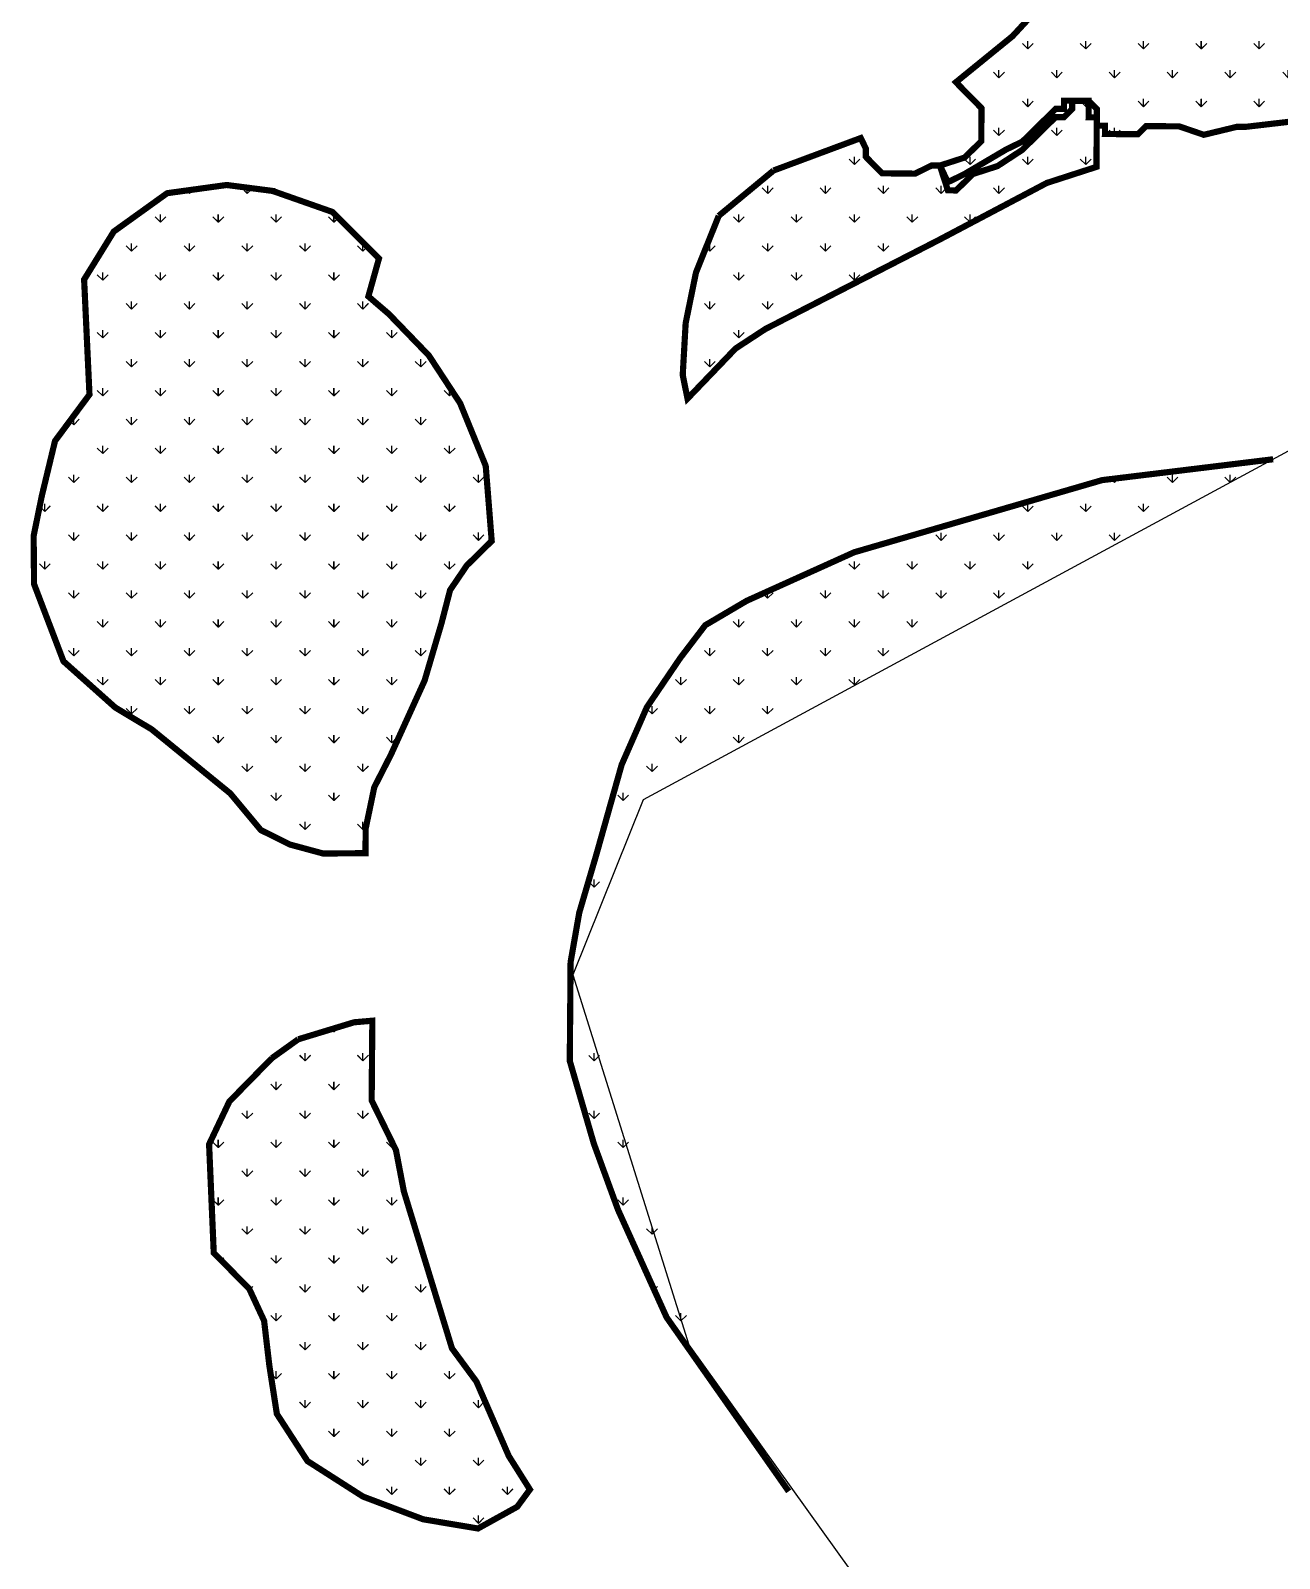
# Model space of a CAD drawing. Header units: metres. Extents: x 321121 to 325188, y 1822391 to 1826704.
# Drawn here: x 323607 to 324218, y 1825195 to 1825943 of the extents above; entities that cross this region are included whole.
import ezdxf

# ---------------------------------------------------------------- set-up
doc = ezdxf.new("R2010")
doc.units = ezdxf.units.M
doc.layers.add('MANGROOVES', color=112, linetype='Continuous')
pattern_1 = [(90, (0, 0), (-14.14213562, 14.14213562), [3.75, -24.53427126]), (45, (0, 0), (-14.14213562, 14.14213562), [3.75, -16.25]), (135, (0, 0), (-14.14213562, -14.14213562), [3.75, -16.25])]

msp = doc.modelspace()

# ---------------------------------------------------------------- hatches: boundary and pattern name
at = {"layer": 'MANGROOVES'}
h = msp.add_hatch(dxfattribs=at)
h.set_pattern_fill('GRASS', color=256, scale=20)
h.set_pattern_definition(pattern_1)
h.paths.add_polyline_path([(324164.68, 1826337.63), (324163.14, 1826345.74), (323990.69, 1826660.75), (323982.17, 1826655.18), (323962.01, 1826655.34), (323953.92, 1826651.38), (323941.76, 1826643.42), (323929.6, 1826635.45), (323913.41, 1826627.53), (323881.08, 1826613.48), (323852.04, 1826595.6), (323817.43, 1826565.18), (323810.62, 1826542.95), (323810.94, 1826509.82), (323819.86, 1826494.69), (323911.09, 1826438.84), (323997.89, 1826367.66), (324087.19, 1826309.09), (324236.31, 1826171.45), (324357.92, 1826083.71), (324431.06, 1826027.9), (324434.06, 1826018.89), (324416.03, 1826011.95), (324389.9, 1825999.41), (324358.82, 1825982.27), (324255.19, 1825971.03), (324209.12, 1825964.15), (324132.2, 1825961.77), (324100.04, 1825952.96), (324087.82, 1825939.75), (324060.14, 1825917.24), (324072.66, 1825904.51), (324072.63, 1825900.48), (324072.59, 1825896.45), (324072.56, 1825892.41), (324072.53, 1825888.38), (324064.4, 1825880.39), (324052.27, 1825876.46), (324056.23, 1825868.36), (324064.33, 1825872.32), (324084.58, 1825884.25), (324092.68, 1825888.22), (324100.81, 1825896.21), (324104.87, 1825900.21), (324108.94, 1825904.21), (324112.97, 1825904.17), (324113, 1825908.21), (324117.03, 1825908.17), (324121.06, 1825908.14), (324125.09, 1825908.1), (324129.09, 1825904.04), (324129.06, 1825900.01), (324129.02, 1825895.98), (324133.06, 1825895.94), (324133.02, 1825891.91), (324137.05, 1825891.88), (324141.08, 1825891.84), (324145.11, 1825891.81), (324149.15, 1825891.78), (324153.21, 1825895.77), (324157.24, 1825895.74), (324161.27, 1825895.71), (324165.3, 1825895.67), (324169.33, 1825895.64), (324181.39, 1825891.51), (324197.55, 1825895.41), (324201.58, 1825895.37), (324298.42, 1825906.66), (324326.67, 1825910.46), (324383.2, 1825922.08), (324427.68, 1825937.84), (324484.31, 1825961.56), (324528.74, 1825979.83), (324529.27, 1826027.9), (324454.54, 1826111.39), (324261.55, 1826224.45)])
h = msp.add_hatch(dxfattribs=at)
h.set_pattern_fill('GRASS', color=256, scale=20)
h.set_pattern_definition(pattern_1)
h.paths.add_polyline_path([(324051.97, 1825840.17), (324104.6, 1825867.96), (324128.86, 1825875.82), (324128.92, 1825883.88), (324128.99, 1825891.94), (324129.02, 1825895.98), (324129.06, 1825900.01), (324125.03, 1825900.04), (324125.06, 1825904.07), (324125.09, 1825908.1), (324121.06, 1825908.14), (324117.03, 1825908.17), (324117, 1825904.14), (324112.93, 1825900.14), (324108.9, 1825900.18), (324104.84, 1825896.18), (324100.77, 1825892.18), (324092.65, 1825884.18), (324080.49, 1825876.22), (324068.36, 1825872.29), (324060.23, 1825864.3), (324056.2, 1825864.33), (324052.27, 1825876.46), (324048.24, 1825876.49), (324040.14, 1825872.53), (324032.08, 1825872.59), (324028.05, 1825872.63), (324024.02, 1825872.66), (324020.02, 1825876.73), (324016.03, 1825880.79), (324016.06, 1825884.82), (324013.57, 1825889.92), (323970.93, 1825874.05), (323944.11, 1825851.88), (323932.98, 1825824.14), (323927.93, 1825799.38), (323926.5, 1825773.98), (323928.83, 1825762.46), (323952.36, 1825786.98), (323966.95, 1825796.53)])
h = msp.add_hatch(dxfattribs=at)
h.set_pattern_fill('GRASS', color=256, scale=20)
h.set_pattern_definition(pattern_1)
h.paths.add_polyline_path([(324051.97, 1825840.17), (324104.6, 1825867.96), (324128.86, 1825875.82), (324128.92, 1825883.88), (324128.99, 1825891.94), (324129.02, 1825895.98), (324129.06, 1825900.01), (324125.03, 1825900.04), (324125.06, 1825904.07), (324125.09, 1825908.1), (324121.06, 1825908.14), (324117.03, 1825908.17), (324117, 1825904.14), (324112.93, 1825900.14), (324108.9, 1825900.18), (324104.84, 1825896.18), (324100.77, 1825892.18), (324092.65, 1825884.18), (324080.49, 1825876.22), (324068.36, 1825872.29), (324060.23, 1825864.3), (324056.2, 1825864.33), (324052.27, 1825876.46), (324048.24, 1825876.49), (324040.14, 1825872.53), (324032.08, 1825872.59), (324028.05, 1825872.63), (324024.02, 1825872.66), (324020.02, 1825876.73), (324016.03, 1825880.79), (324016.06, 1825884.82), (324013.57, 1825889.92), (323970.93, 1825874.05), (323944.11, 1825851.88), (323932.98, 1825824.14), (323927.93, 1825799.38), (323926.5, 1825773.98), (323928.83, 1825762.46), (323952.36, 1825786.98), (323966.95, 1825796.53)])
h = msp.add_hatch(dxfattribs=at)
h.set_pattern_fill('GRASS', color=256, scale=20)
h.set_pattern_definition(pattern_1)
h.paths.add_polyline_path([(323812.7, 1825668.8), (323820.86, 1825680.83), (323833.06, 1825692.82), (323830.14, 1825729.54), (323817.61, 1825760.23), (323802.31, 1825783.58), (323782.73, 1825803.87), (323772.73, 1825812.47), (323777.92, 1825831.01), (323755.2, 1825853.76), (323725.85, 1825864.07), (323703.41, 1825866.96), (323674.32, 1825862.95), (323648.21, 1825844.2), (323633.69, 1825820.71), (323636.31, 1825764.45), (323619.46, 1825741.75), (323613.04, 1825715.09), (323609.01, 1825695.38), (323609.2, 1825671.77), (323623.6, 1825633.98), (323648.98, 1825611.32), (323666.71, 1825600.72), (323705.18, 1825569.36), (323720.14, 1825551.42), (323734.41, 1825544.34), (323750.65, 1825539.94), (323771.32, 1825540.13), (323771.42, 1825552.22), (323775.62, 1825572.35), (323783.81, 1825588.4), (323800.24, 1825624.55), (323808.54, 1825652.71)])
h = msp.add_hatch(dxfattribs=at)
h.set_pattern_fill('GRASS', color=256, scale=20)
h.set_pattern_definition(pattern_1)
h.paths.add_polyline_path([(323786.23, 1825394.86), (323774.34, 1825419.15), (323774.61, 1825451.4), (323774.67, 1825458.17), (323765.75, 1825457.4), (323738.44, 1825449.08), (323725.53, 1825439.85), (323704.72, 1825418.63), (323694.82, 1825397.71), (323697.1, 1825344.65), (323714.47, 1825327.01), (323721.73, 1825311.39), (323724.28, 1825289.59), (323727.97, 1825265.84), (323742.95, 1825242.77), (323770.05, 1825225.43), (323799.53, 1825214.29), (323826.35, 1825209.79), (323845.53, 1825220.4), (323851.75, 1825228.85), (323841.42, 1825245.22), (323825.6, 1825281.64), (323813.64, 1825297.87), (323790.1, 1825374.67)])

# ---------------------------------------------------------------- linework, layer by layer
at = {"color": 3}
for p, q in [((324446.58, 1825857.81), (323907.19, 1825566.26)), ((323907.19, 1825566.26), (323872.7, 1825480.57)), ((323872.7, 1825480.57), (323929.5, 1825299.7)), ((323929.5, 1825299.7), (324035.18, 1825152.18))]:
    msp.add_line(p, q, dxfattribs=at)
at = {"layer": 'MANGROOVES', "linetype": 'Continuous'}
for p, q in [((324095.32, 1825933.56), (324092.67, 1825936.21)), ((324095.32, 1825933.56), (324095.32, 1825937.31)), ((324095.32, 1825933.56), (324097.97, 1825936.21)), ((324123.61, 1825933.56), (324120.95, 1825936.21)), ((324123.61, 1825933.56), (324123.61, 1825937.31)), ((324123.61, 1825933.56), (324126.26, 1825936.21)), ((324151.89, 1825933.56), (324149.24, 1825936.21)), ((324151.89, 1825933.56), (324151.89, 1825937.31)), ((324151.89, 1825933.56), (324154.54, 1825936.21)), ((324180.17, 1825933.56), (324177.52, 1825936.21)), ((324180.17, 1825933.56), (324180.17, 1825937.31)), ((324180.17, 1825933.56), (324182.83, 1825936.21)), ((324208.46, 1825933.56), (324205.81, 1825936.21)), ((324208.46, 1825933.56), (324208.46, 1825937.31)), ((324208.46, 1825933.56), (324211.11, 1825936.21)), ((324081.18, 1825919.41), (324078.53, 1825922.07)), ((324081.18, 1825919.42), (324081.18, 1825923.17)), ((324081.18, 1825919.41), (324083.83, 1825922.07)), ((324109.46, 1825919.41), (324106.81, 1825922.07)), ((324109.46, 1825919.42), (324109.46, 1825923.17)), ((324109.46, 1825919.41), (324112.12, 1825922.07)), ((324137.75, 1825919.41), (324135.1, 1825922.07)), ((324137.75, 1825919.42), (324137.75, 1825923.17)), ((324137.75, 1825919.41), (324140.4, 1825922.07)), ((324166.03, 1825919.41), (324163.38, 1825922.07)), ((324166.03, 1825919.42), (324166.03, 1825923.17)), ((324166.03, 1825919.41), (324168.68, 1825922.07)), ((324194.32, 1825919.41), (324191.67, 1825922.07)), ((324194.32, 1825919.42), (324194.32, 1825923.17)), ((324194.32, 1825919.41), (324196.97, 1825922.07)), ((324069.49, 1825907.73), (324069.69, 1825907.92)), ((324095.32, 1825905.27), (324092.67, 1825907.92)), ((324095.32, 1825905.27), (324095.32, 1825909.02)), ((324095.32, 1825905.27), (324097.97, 1825907.92)), ((324123.61, 1825908.12), (324123.61, 1825909.02)), ((324125.76, 1825907.43), (324126.26, 1825907.92)), ((324151.89, 1825905.27), (324149.24, 1825907.92)), ((324151.89, 1825905.27), (324151.89, 1825909.02)), ((324151.89, 1825905.27), (324154.54, 1825907.92)), ((324180.17, 1825905.27), (324177.52, 1825907.92)), ((324180.17, 1825905.27), (324180.17, 1825909.02)), ((324180.17, 1825905.27), (324182.83, 1825907.92)), ((324208.46, 1825905.27), (324205.81, 1825907.92)), ((324208.46, 1825905.27), (324208.46, 1825909.02)), ((324208.46, 1825905.27), (324211.11, 1825907.92)), ((324081.18, 1825891.13), (324081.18, 1825894.88)), ((324137.75, 1825891.87), (324137.75, 1825894.88)), ((324194.32, 1825894.63), (324194.32, 1825894.88)), ((324081.18, 1825891.13), (324078.53, 1825893.78)), ((324081.18, 1825891.13), (324083.83, 1825893.78)), ((324137, 1825891.88), (324135.1, 1825893.78)), ((324138.48, 1825891.87), (324140.4, 1825893.78)), ((324067.04, 1825876.99), (324064.39, 1825879.64)), ((324067.04, 1825876.99), (324067.04, 1825880.74)), ((324067.04, 1825876.99), (324069.69, 1825879.64)), ((323685.2, 1825862.85), (323687.06, 1825864.71)), ((323713.48, 1825862.85), (323710.83, 1825865.5)), ((323713.48, 1825862.85), (323713.48, 1825865.66)), ((323713.48, 1825862.85), (323715.98, 1825865.34)), ((323685.2, 1825862.85), (323683.79, 1825864.25)), ((323685.2, 1825862.85), (323685.2, 1825864.45)), ((323671.06, 1825848.7), (323668.41, 1825851.36)), ((323671.06, 1825848.71), (323671.06, 1825852.46)), ((323671.06, 1825848.7), (323673.71, 1825851.36)), ((323699.34, 1825848.7), (323696.69, 1825851.36)), ((323699.34, 1825848.71), (323699.34, 1825852.46)), ((323699.34, 1825848.7), (323701.99, 1825851.36)), ((323727.63, 1825848.7), (323724.97, 1825851.36)), ((323727.63, 1825848.71), (323727.63, 1825852.46)), ((323727.63, 1825848.7), (323730.28, 1825851.36)), ((323755.91, 1825848.7), (323753.26, 1825851.36)), ((323755.91, 1825848.71), (323755.91, 1825852.46)), ((323755.91, 1825848.7), (323758.08, 1825850.87)), ((323656.92, 1825834.56), (323654.26, 1825837.21)), ((323656.92, 1825834.56), (323656.92, 1825838.31)), ((323656.92, 1825834.56), (323659.57, 1825837.21)), ((323685.2, 1825834.56), (323682.55, 1825837.21)), ((323685.2, 1825834.56), (323685.2, 1825838.31)), ((323685.2, 1825834.56), (323687.85, 1825837.21)), ((323713.48, 1825834.56), (323710.83, 1825837.21)), ((323713.48, 1825834.56), (323713.48, 1825838.31)), ((323713.48, 1825834.56), (323716.14, 1825837.21)), ((323741.77, 1825834.56), (323739.12, 1825837.21)), ((323741.77, 1825834.56), (323741.77, 1825838.31)), ((323741.77, 1825834.56), (323744.42, 1825837.21)), ((323770.05, 1825834.56), (323767.4, 1825837.21)), ((323770.05, 1825834.56), (323770.05, 1825838.31)), ((323770.05, 1825834.56), (323772.21, 1825836.72)), ((323642.77, 1825820.42), (323640.12, 1825823.07)), ((323642.77, 1825820.42), (323642.77, 1825824.17)), ((323642.77, 1825820.42), (323645.43, 1825823.07)), ((323671.06, 1825820.42), (323668.41, 1825823.07)), ((323671.06, 1825820.42), (323671.06, 1825824.17)), ((323671.06, 1825820.42), (323673.71, 1825823.07)), ((323699.34, 1825820.42), (323696.69, 1825823.07)), ((323699.34, 1825820.42), (323699.34, 1825824.17)), ((323699.34, 1825820.42), (323701.99, 1825823.07)), ((323727.63, 1825820.42), (323724.97, 1825823.07)), ((323727.63, 1825820.42), (323727.63, 1825824.17)), ((323727.63, 1825820.42), (323730.28, 1825823.07)), ((323755.91, 1825820.42), (323753.26, 1825823.07)), ((323755.91, 1825820.42), (323755.91, 1825824.17)), ((323755.91, 1825820.42), (323758.56, 1825823.07)), ((323656.92, 1825806.28), (323654.26, 1825808.93)), ((323656.92, 1825806.28), (323656.92, 1825810.03)), ((323656.92, 1825806.28), (323659.57, 1825808.93)), ((323685.2, 1825806.28), (323682.55, 1825808.93)), ((323685.2, 1825806.28), (323685.2, 1825810.03)), ((323685.2, 1825806.28), (323687.85, 1825808.93)), ((323713.48, 1825806.28), (323710.83, 1825808.93)), ((323713.48, 1825806.28), (323713.48, 1825810.03)), ((323713.48, 1825806.28), (323716.14, 1825808.93)), ((323741.77, 1825806.28), (323739.12, 1825808.93)), ((323741.77, 1825806.28), (323741.77, 1825810.03)), ((323741.77, 1825806.28), (323744.42, 1825808.93)), ((323770.05, 1825806.28), (323767.4, 1825808.93)), ((323770.05, 1825806.28), (323770.05, 1825810.03)), ((323770.05, 1825806.28), (323772.7, 1825808.93)), ((323642.77, 1825792.14), (323640.12, 1825794.79)), ((323642.77, 1825792.14), (323642.77, 1825795.89)), ((323642.77, 1825792.14), (323645.43, 1825794.79)), ((323671.06, 1825792.14), (323668.41, 1825794.79)), ((323671.06, 1825792.14), (323671.06, 1825795.89)), ((323671.06, 1825792.14), (323673.71, 1825794.79)), ((323699.34, 1825792.14), (323696.69, 1825794.79)), ((323699.34, 1825792.14), (323699.34, 1825795.89)), ((323699.34, 1825792.14), (323701.99, 1825794.79)), ((323727.63, 1825792.14), (323724.97, 1825794.79)), ((323727.63, 1825792.14), (323727.63, 1825795.89)), ((323727.63, 1825792.14), (323730.28, 1825794.79)), ((323755.91, 1825792.14), (323753.26, 1825794.79)), ((323755.91, 1825792.14), (323755.91, 1825795.89)), ((323755.91, 1825792.14), (323758.56, 1825794.79)), ((323784.2, 1825792.14), (323781.54, 1825794.79)), ((323784.2, 1825792.14), (323784.2, 1825795.89)), ((323784.2, 1825792.14), (323786.85, 1825794.79)), ((323656.92, 1825777.99), (323654.26, 1825780.64)), ((323656.92, 1825777.99), (323656.92, 1825781.74)), ((323656.92, 1825777.99), (323659.57, 1825780.64)), ((323685.2, 1825777.99), (323682.55, 1825780.64)), ((323685.2, 1825777.99), (323685.2, 1825781.74)), ((323685.2, 1825777.99), (323687.85, 1825780.64)), ((323713.48, 1825777.99), (323710.83, 1825780.64)), ((323713.48, 1825777.99), (323713.48, 1825781.74)), ((323713.48, 1825777.99), (323716.14, 1825780.64)), ((323741.77, 1825777.99), (323739.12, 1825780.64)), ((323741.77, 1825777.99), (323741.77, 1825781.74)), ((323741.77, 1825777.99), (323744.42, 1825780.64)), ((323770.05, 1825777.99), (323767.4, 1825780.64)), ((323770.05, 1825777.99), (323770.05, 1825781.74)), ((323770.05, 1825777.99), (323772.7, 1825780.64)), ((323798.34, 1825777.99), (323795.69, 1825780.64)), ((323798.34, 1825777.99), (323798.34, 1825781.74)), ((323798.34, 1825777.99), (323800.99, 1825780.64)), ((323642.77, 1825763.85), (323642.77, 1825767.6)), ((323671.06, 1825763.85), (323671.06, 1825767.6)), ((323699.34, 1825763.85), (323699.34, 1825767.6)), ((323727.63, 1825763.85), (323727.63, 1825767.6)), ((323755.91, 1825763.85), (323755.91, 1825767.6)), ((323784.2, 1825763.85), (323784.2, 1825767.6)), ((323812.48, 1825763.85), (323812.48, 1825767.6)), ((323642.77, 1825763.85), (323640.12, 1825766.5)), ((323642.77, 1825763.85), (323645.43, 1825766.5)), ((323671.06, 1825763.85), (323668.41, 1825766.5)), ((323671.06, 1825763.85), (323673.71, 1825766.5)), ((323699.34, 1825763.85), (323696.69, 1825766.5)), ((323699.34, 1825763.85), (323701.99, 1825766.5)), ((323727.63, 1825763.85), (323724.97, 1825766.5)), ((323727.63, 1825763.85), (323730.28, 1825766.5)), ((323755.91, 1825763.85), (323753.26, 1825766.5)), ((323755.91, 1825763.85), (323758.56, 1825766.5)), ((323784.2, 1825763.85), (323781.54, 1825766.5)), ((323784.2, 1825763.85), (323786.85, 1825766.5)), ((323812.48, 1825763.85), (323809.83, 1825766.5)), ((323812.48, 1825763.85), (323814.15, 1825765.52)), ((323628.63, 1825749.71), (323628.63, 1825753.46)), ((323656.92, 1825749.71), (323656.92, 1825753.46)), ((323685.2, 1825749.71), (323685.2, 1825753.46)), ((323713.48, 1825749.71), (323713.48, 1825753.46)), ((323741.77, 1825749.71), (323741.77, 1825753.46)), ((323770.05, 1825749.71), (323770.05, 1825753.46)), ((323798.34, 1825749.71), (323798.34, 1825753.46)), ((323628.63, 1825749.71), (323626.76, 1825751.58)), ((323628.63, 1825749.71), (323631.28, 1825752.36)), ((323656.92, 1825749.71), (323654.26, 1825752.36)), ((323656.92, 1825749.71), (323659.57, 1825752.36)), ((323685.2, 1825749.71), (323682.55, 1825752.36)), ((323685.2, 1825749.71), (323687.85, 1825752.36)), ((323713.48, 1825749.71), (323710.83, 1825752.36)), ((323713.48, 1825749.71), (323716.14, 1825752.36)), ((323741.77, 1825749.71), (323739.12, 1825752.36)), ((323741.77, 1825749.71), (323744.42, 1825752.36)), ((323770.05, 1825749.71), (323767.4, 1825752.36)), ((323770.05, 1825749.71), (323772.7, 1825752.36)), ((323798.34, 1825749.71), (323795.69, 1825752.36)), ((323798.34, 1825749.71), (323800.99, 1825752.36)), ((323642.77, 1825735.57), (323640.12, 1825738.22)), ((323642.77, 1825735.57), (323642.77, 1825739.32)), ((323642.77, 1825735.57), (323645.43, 1825738.22)), ((323671.06, 1825735.57), (323668.41, 1825738.22)), ((323671.06, 1825735.57), (323671.06, 1825739.32)), ((323671.06, 1825735.57), (323673.71, 1825738.22)), ((323699.34, 1825735.57), (323696.69, 1825738.22)), ((323699.34, 1825735.57), (323699.34, 1825739.32)), ((323699.34, 1825735.57), (323701.99, 1825738.22)), ((323727.63, 1825735.57), (323724.97, 1825738.22)), ((323727.63, 1825735.57), (323727.63, 1825739.32)), ((323727.63, 1825735.57), (323730.28, 1825738.22)), ((323755.91, 1825735.57), (323753.26, 1825738.22)), ((323755.91, 1825735.57), (323755.91, 1825739.32)), ((323755.91, 1825735.57), (323758.56, 1825738.22)), ((323784.2, 1825735.57), (323781.54, 1825738.22)), ((323784.2, 1825735.57), (323784.2, 1825739.32)), ((323784.2, 1825735.57), (323786.85, 1825738.22)), ((323812.48, 1825735.57), (323809.83, 1825738.22)), ((323812.48, 1825735.57), (323812.48, 1825739.32)), ((323812.48, 1825735.57), (323815.13, 1825738.22)), ((323628.63, 1825721.42), (323625.98, 1825724.08)), ((323628.63, 1825721.43), (323628.63, 1825725.18)), ((323628.63, 1825721.42), (323631.28, 1825724.08)), ((323656.92, 1825721.42), (323654.26, 1825724.08)), ((323656.92, 1825721.43), (323656.92, 1825725.18)), ((323656.92, 1825721.42), (323659.57, 1825724.08)), ((323685.2, 1825721.42), (323682.55, 1825724.08)), ((323685.2, 1825721.43), (323685.2, 1825725.18)), ((323685.2, 1825721.42), (323687.85, 1825724.08)), ((323713.48, 1825721.42), (323710.83, 1825724.08)), ((323713.48, 1825721.43), (323713.48, 1825725.18)), ((323713.48, 1825721.42), (323716.14, 1825724.08)), ((323741.77, 1825721.42), (323739.12, 1825724.08)), ((323741.77, 1825721.43), (323741.77, 1825725.18)), ((323741.77, 1825721.42), (323744.42, 1825724.08)), ((323770.05, 1825721.42), (323767.4, 1825724.08)), ((323770.05, 1825721.43), (323770.05, 1825725.18)), ((323770.05, 1825721.42), (323772.7, 1825724.08)), ((323798.34, 1825721.42), (323795.69, 1825724.08)), ((323798.34, 1825721.43), (323798.34, 1825725.18)), ((323798.34, 1825721.42), (323800.99, 1825724.08)), ((323826.62, 1825721.42), (323823.97, 1825724.08)), ((323826.62, 1825721.43), (323826.62, 1825725.18)), ((323826.62, 1825721.42), (323829.27, 1825724.08)), ((324137.75, 1825721.42), (324136.04, 1825723.13)), ((324137.75, 1825721.42), (324139.93, 1825723.6)), ((324137.75, 1825721.43), (324137.75, 1825723.34)), ((324166.03, 1825721.42), (324163.38, 1825724.08)), ((324166.03, 1825721.43), (324166.03, 1825725.18)), ((324166.03, 1825721.42), (324168.68, 1825724.08)), ((324194.32, 1825721.42), (324191.67, 1825724.08)), ((324194.32, 1825721.43), (324194.32, 1825725.18)), ((324194.32, 1825721.42), (324196.97, 1825724.08)), ((323614.49, 1825707.28), (323611.96, 1825709.81)), ((323614.49, 1825707.28), (323614.49, 1825711.03)), ((323614.49, 1825707.28), (323617.14, 1825709.93)), ((323642.77, 1825707.28), (323640.12, 1825709.93)), ((323642.77, 1825707.28), (323642.77, 1825711.03)), ((323642.77, 1825707.28), (323645.43, 1825709.93)), ((323671.06, 1825707.28), (323668.41, 1825709.93)), ((323671.06, 1825707.28), (323671.06, 1825711.03)), ((323671.06, 1825707.28), (323673.71, 1825709.93)), ((323699.34, 1825707.28), (323696.69, 1825709.93)), ((323699.34, 1825707.28), (323699.34, 1825711.03)), ((323699.34, 1825707.28), (323701.99, 1825709.93)), ((323727.63, 1825707.28), (323724.97, 1825709.93)), ((323727.63, 1825707.28), (323727.63, 1825711.03)), ((323727.63, 1825707.28), (323730.28, 1825709.93)), ((323755.91, 1825707.28), (323753.26, 1825709.93)), ((323755.91, 1825707.28), (323755.91, 1825711.03)), ((323755.91, 1825707.28), (323758.56, 1825709.93)), ((323784.2, 1825707.28), (323781.54, 1825709.93)), ((323784.2, 1825707.28), (323784.2, 1825711.03)), ((323784.2, 1825707.28), (323786.85, 1825709.93)), ((323812.48, 1825707.28), (323809.83, 1825709.93)), ((323812.48, 1825707.28), (323812.48, 1825711.03)), ((323812.48, 1825707.28), (323815.13, 1825709.93)), ((324095.32, 1825707.28), (324092.67, 1825709.93)), ((324095.32, 1825707.28), (324095.32, 1825711.03)), ((324095.32, 1825707.28), (324097.97, 1825709.93)), ((324123.61, 1825707.28), (324120.95, 1825709.93)), ((324123.61, 1825707.28), (324123.61, 1825711.03)), ((324123.61, 1825707.28), (324126.26, 1825709.93)), ((324151.89, 1825707.28), (324149.24, 1825709.93)), ((324151.89, 1825707.28), (324151.89, 1825711.03)), ((324151.89, 1825707.28), (324154.54, 1825709.93)), ((323628.63, 1825693.14), (323625.98, 1825695.79)), ((323628.63, 1825693.14), (323628.63, 1825696.89)), ((323628.63, 1825693.14), (323631.28, 1825695.79)), ((323656.92, 1825693.14), (323654.26, 1825695.79)), ((323656.92, 1825693.14), (323656.92, 1825696.89)), ((323656.92, 1825693.14), (323659.57, 1825695.79)), ((323685.2, 1825693.14), (323682.55, 1825695.79)), ((323685.2, 1825693.14), (323685.2, 1825696.89)), ((323685.2, 1825693.14), (323687.85, 1825695.79)), ((323713.48, 1825693.14), (323710.83, 1825695.79)), ((323713.48, 1825693.14), (323713.48, 1825696.89)), ((323713.48, 1825693.14), (323716.14, 1825695.79)), ((323741.77, 1825693.14), (323739.12, 1825695.79)), ((323741.77, 1825693.14), (323741.77, 1825696.89)), ((323741.77, 1825693.14), (323744.42, 1825695.79)), ((323770.05, 1825693.14), (323767.4, 1825695.79)), ((323770.05, 1825693.14), (323770.05, 1825696.89)), ((323770.05, 1825693.14), (323772.7, 1825695.79)), ((323798.34, 1825693.14), (323795.69, 1825695.79)), ((323798.34, 1825693.14), (323798.34, 1825696.89)), ((323798.34, 1825693.14), (323800.99, 1825695.79)), ((323826.62, 1825693.14), (323823.97, 1825695.79)), ((323826.62, 1825693.14), (323826.62, 1825696.89)), ((323826.62, 1825693.14), (323829.27, 1825695.79)), ((324052.9, 1825693.14), (324050.24, 1825695.79)), ((324052.9, 1825693.14), (324052.9, 1825696.89)), ((324052.9, 1825693.14), (324055.55, 1825695.79)), ((324081.18, 1825693.14), (324078.53, 1825695.79)), ((324081.18, 1825693.14), (324081.18, 1825696.89)), ((324081.18, 1825693.14), (324083.83, 1825695.79)), ((324109.46, 1825693.14), (324106.81, 1825695.79)), ((324109.46, 1825693.14), (324109.46, 1825696.89)), ((324109.46, 1825693.14), (324112.12, 1825695.79)), ((324137.75, 1825693.14), (324135.1, 1825695.79)), ((324137.75, 1825693.14), (324137.75, 1825696.89)), ((324137.75, 1825693.14), (324140.4, 1825695.79)), ((323614.49, 1825679), (323611.84, 1825681.65)), ((323614.49, 1825679), (323614.49, 1825682.75)), ((323614.49, 1825679), (323617.14, 1825681.65)), ((323642.77, 1825679), (323640.12, 1825681.65)), ((323642.77, 1825679), (323642.77, 1825682.75)), ((323642.77, 1825679), (323645.43, 1825681.65)), ((323671.06, 1825679), (323668.41, 1825681.65)), ((323671.06, 1825679), (323671.06, 1825682.75)), ((323671.06, 1825679), (323673.71, 1825681.65)), ((323699.34, 1825679), (323696.69, 1825681.65)), ((323699.34, 1825679), (323699.34, 1825682.75)), ((323699.34, 1825679), (323701.99, 1825681.65)), ((323727.63, 1825679), (323724.97, 1825681.65)), ((323727.63, 1825679), (323727.63, 1825682.75)), ((323727.63, 1825679), (323730.28, 1825681.65)), ((323755.91, 1825679), (323753.26, 1825681.65)), ((323755.91, 1825679), (323755.91, 1825682.75)), ((323755.91, 1825679), (323758.56, 1825681.65)), ((323784.2, 1825679), (323781.54, 1825681.65)), ((323784.2, 1825679), (323784.2, 1825682.75)), ((323784.2, 1825679), (323786.85, 1825681.65)), ((323812.48, 1825679), (323809.83, 1825681.65)), ((323812.48, 1825679), (323812.48, 1825682.75)), ((323812.48, 1825679), (323815.13, 1825681.65)), ((324010.47, 1825679), (324007.82, 1825681.65)), ((324010.47, 1825679), (324010.47, 1825682.75)), ((324010.47, 1825679), (324013.12, 1825681.65)), ((324038.75, 1825679), (324036.1, 1825681.65)), ((324038.75, 1825679), (324038.75, 1825682.75)), ((324038.75, 1825679), (324041.41, 1825681.65)), ((324067.04, 1825679), (324064.39, 1825681.65)), ((324067.04, 1825679), (324067.04, 1825682.75)), ((324067.04, 1825679), (324069.69, 1825681.65)), ((324095.32, 1825679), (324092.67, 1825681.65)), ((324095.32, 1825679), (324095.32, 1825682.75)), ((324095.32, 1825679), (324097.97, 1825681.65)), ((323628.63, 1825664.86), (323625.98, 1825667.51)), ((323628.63, 1825664.86), (323628.63, 1825668.61)), ((323628.63, 1825664.86), (323631.28, 1825667.51)), ((323656.92, 1825664.86), (323654.26, 1825667.51)), ((323656.92, 1825664.86), (323656.92, 1825668.61)), ((323656.92, 1825664.86), (323659.57, 1825667.51)), ((323685.2, 1825664.86), (323682.55, 1825667.51)), ((323685.2, 1825664.86), (323685.2, 1825668.61)), ((323685.2, 1825664.86), (323687.85, 1825667.51)), ((323713.48, 1825664.86), (323710.83, 1825667.51)), ((323713.48, 1825664.86), (323713.48, 1825668.61)), ((323713.48, 1825664.86), (323716.14, 1825667.51)), ((323741.77, 1825664.86), (323739.12, 1825667.51)), ((323741.77, 1825664.86), (323741.77, 1825668.61)), ((323741.77, 1825664.86), (323744.42, 1825667.51)), ((323770.05, 1825664.86), (323767.4, 1825667.51)), ((323770.05, 1825664.86), (323770.05, 1825668.61)), ((323770.05, 1825664.86), (323772.7, 1825667.51)), ((323798.34, 1825664.86), (323795.69, 1825667.51)), ((323798.34, 1825664.86), (323798.34, 1825668.61)), ((323798.34, 1825664.86), (323800.99, 1825667.51)), ((323968.04, 1825664.86), (323965.74, 1825667.16)), ((323968.04, 1825664.86), (323968.04, 1825668.19)), ((323968.04, 1825664.86), (323970.69, 1825667.51)), ((323996.33, 1825664.86), (323993.68, 1825667.51)), ((323996.33, 1825664.86), (323996.33, 1825668.61)), ((323996.33, 1825664.86), (323998.98, 1825667.51)), ((324024.61, 1825664.86), (324021.96, 1825667.51)), ((324024.61, 1825664.86), (324024.61, 1825668.61)), ((324024.61, 1825664.86), (324027.26, 1825667.51)), ((324052.9, 1825664.86), (324050.24, 1825667.51)), ((324052.9, 1825664.86), (324052.9, 1825668.61)), ((324052.9, 1825664.86), (324055.55, 1825667.51)), ((324081.18, 1825664.86), (324078.53, 1825667.51)), ((324081.18, 1825664.86), (324081.18, 1825668.61)), ((324081.18, 1825664.86), (324083.83, 1825667.51)), ((323616.47, 1825652.69), (323617.14, 1825653.37)), ((323642.77, 1825650.71), (323640.12, 1825653.37)), ((323642.77, 1825650.72), (323642.77, 1825654.47)), ((323642.77, 1825650.71), (323645.43, 1825653.37)), ((323671.06, 1825650.71), (323668.41, 1825653.37)), ((323671.06, 1825650.72), (323671.06, 1825654.47)), ((323671.06, 1825650.71), (323673.71, 1825653.37)), ((323699.34, 1825650.71), (323696.69, 1825653.37)), ((323699.34, 1825650.72), (323699.34, 1825654.47)), ((323699.34, 1825650.71), (323701.99, 1825653.37)), ((323727.63, 1825650.71), (323724.97, 1825653.37)), ((323727.63, 1825650.72), (323727.63, 1825654.47)), ((323727.63, 1825650.71), (323730.28, 1825653.37)), ((323755.91, 1825650.71), (323753.26, 1825653.37)), ((323755.91, 1825650.72), (323755.91, 1825654.47)), ((323755.91, 1825650.71), (323758.56, 1825653.37)), ((323784.2, 1825650.71), (323781.54, 1825653.37)), ((323784.2, 1825650.72), (323784.2, 1825654.47)), ((323784.2, 1825650.71), (323786.85, 1825653.37)), ((323953.9, 1825650.71), (323951.25, 1825653.37)), ((323953.9, 1825650.72), (323953.9, 1825654.47)), ((323953.9, 1825650.71), (323956.55, 1825653.37)), ((323982.18, 1825650.71), (323979.53, 1825653.37)), ((323982.18, 1825650.72), (323982.18, 1825654.47)), ((323982.18, 1825650.71), (323984.84, 1825653.37)), ((324010.47, 1825650.71), (324007.82, 1825653.37)), ((324010.47, 1825650.72), (324010.47, 1825654.47)), ((324010.47, 1825650.71), (324013.12, 1825653.37)), ((324038.75, 1825650.71), (324036.1, 1825653.37)), ((324038.75, 1825650.72), (324038.75, 1825654.47)), ((324038.75, 1825650.71), (324041.41, 1825653.37)), ((323628.63, 1825636.57), (323625.98, 1825639.22)), ((323628.63, 1825636.57), (323628.63, 1825640.32)), ((323628.63, 1825636.57), (323631.28, 1825639.22)), ((323656.92, 1825636.57), (323654.26, 1825639.22)), ((323656.92, 1825636.57), (323656.92, 1825640.32)), ((323656.92, 1825636.57), (323659.57, 1825639.22)), ((323685.2, 1825636.57), (323682.55, 1825639.22)), ((323685.2, 1825636.57), (323685.2, 1825640.32)), ((323685.2, 1825636.57), (323687.85, 1825639.22)), ((323713.48, 1825636.57), (323710.83, 1825639.22)), ((323713.48, 1825636.57), (323713.48, 1825640.32)), ((323713.48, 1825636.57), (323716.14, 1825639.22)), ((323741.77, 1825636.57), (323739.12, 1825639.22)), ((323741.77, 1825636.57), (323741.77, 1825640.32)), ((323741.77, 1825636.57), (323744.42, 1825639.22)), ((323770.05, 1825636.57), (323767.4, 1825639.22)), ((323770.05, 1825636.57), (323770.05, 1825640.32)), ((323770.05, 1825636.57), (323772.7, 1825639.22)), ((323798.34, 1825636.57), (323795.69, 1825639.22)), ((323798.34, 1825636.57), (323798.34, 1825640.32)), ((323798.34, 1825636.57), (323800.99, 1825639.22)), ((323939.76, 1825636.57), (323937.11, 1825639.22)), ((323939.76, 1825636.57), (323939.76, 1825640.32)), ((323939.76, 1825636.57), (323942.41, 1825639.22)), ((323968.04, 1825636.57), (323965.39, 1825639.22)), ((323968.04, 1825636.57), (323968.04, 1825640.32)), ((323968.04, 1825636.57), (323970.69, 1825639.22)), ((323996.33, 1825636.57), (323993.68, 1825639.22)), ((323996.33, 1825636.57), (323996.33, 1825640.32)), ((323996.33, 1825636.57), (323998.98, 1825639.22)), ((324024.61, 1825636.57), (324021.96, 1825639.22)), ((324024.61, 1825636.57), (324024.61, 1825640.32)), ((324024.61, 1825636.57), (324027.26, 1825639.22)), ((323642.77, 1825622.43), (323642.77, 1825626.18)), ((323671.06, 1825622.43), (323671.06, 1825626.18)), ((323699.34, 1825622.43), (323699.34, 1825626.18)), ((323727.63, 1825622.43), (323727.63, 1825626.18)), ((323755.91, 1825622.43), (323755.91, 1825626.18)), ((323784.2, 1825622.43), (323784.2, 1825626.18)), ((323925.62, 1825622.43), (323925.62, 1825626.18)), ((323953.9, 1825622.43), (323953.9, 1825626.18)), ((323982.18, 1825622.43), (323982.18, 1825626.18)), ((324010.47, 1825622.43), (324010.47, 1825626.18)), ((323642.77, 1825622.43), (323640.12, 1825625.08)), ((323642.77, 1825622.43), (323645.43, 1825625.08)), ((323671.06, 1825622.43), (323668.41, 1825625.08)), ((323671.06, 1825622.43), (323673.71, 1825625.08)), ((323699.34, 1825622.43), (323696.69, 1825625.08)), ((323699.34, 1825622.43), (323701.99, 1825625.08)), ((323727.63, 1825622.43), (323724.97, 1825625.08)), ((323727.63, 1825622.43), (323730.28, 1825625.08)), ((323755.91, 1825622.43), (323753.26, 1825625.08)), ((323755.91, 1825622.43), (323758.56, 1825625.08)), ((323784.2, 1825622.43), (323781.54, 1825625.08)), ((323784.2, 1825622.43), (323786.85, 1825625.08)), ((323925.62, 1825622.43), (323922.96, 1825625.08)), ((323925.62, 1825622.43), (323928.27, 1825625.08)), ((323953.9, 1825622.43), (323951.25, 1825625.08)), ((323953.9, 1825622.43), (323956.55, 1825625.08)), ((323982.18, 1825622.43), (323979.53, 1825625.08)), ((323982.18, 1825622.43), (323984.84, 1825625.08)), ((324010.47, 1825622.43), (324007.82, 1825625.08)), ((324010.47, 1825622.43), (324013.12, 1825625.08)), ((323656.92, 1825608.29), (323654.26, 1825610.94)), ((323656.92, 1825608.29), (323656.92, 1825612.04)), ((323656.92, 1825608.29), (323659.57, 1825610.94)), ((323685.2, 1825608.29), (323682.55, 1825610.94)), ((323685.2, 1825608.29), (323685.2, 1825612.04)), ((323685.2, 1825608.29), (323687.85, 1825610.94)), ((323713.48, 1825608.29), (323710.83, 1825610.94)), ((323713.48, 1825608.29), (323713.48, 1825612.04)), ((323713.48, 1825608.29), (323716.14, 1825610.94)), ((323741.77, 1825608.29), (323739.12, 1825610.94)), ((323741.77, 1825608.29), (323741.77, 1825612.04)), ((323741.77, 1825608.29), (323744.42, 1825610.94)), ((323770.05, 1825608.29), (323767.4, 1825610.94)), ((323770.05, 1825608.29), (323770.05, 1825612.04)), ((323770.05, 1825608.29), (323772.7, 1825610.94)), ((323911.47, 1825608.29), (323908.82, 1825610.94)), ((323911.47, 1825608.29), (323911.47, 1825612.04)), ((323911.47, 1825608.29), (323914.13, 1825610.94)), ((323939.76, 1825608.29), (323937.11, 1825610.94)), ((323939.76, 1825608.29), (323939.76, 1825612.04)), ((323939.76, 1825608.29), (323942.41, 1825610.94)), ((323968.04, 1825608.29), (323965.39, 1825610.94)), ((323968.04, 1825608.29), (323968.04, 1825612.04)), ((323968.04, 1825608.29), (323970.69, 1825610.94)), ((323671.06, 1825597.17), (323671.06, 1825597.9)), ((323672.73, 1825595.81), (323673.71, 1825596.8)), ((323699.34, 1825594.15), (323696.69, 1825596.8)), ((323699.34, 1825594.15), (323699.34, 1825597.9)), ((323699.34, 1825594.15), (323701.99, 1825596.8)), ((323727.63, 1825594.15), (323724.97, 1825596.8)), ((323727.63, 1825594.15), (323727.63, 1825597.9)), ((323727.63, 1825594.15), (323730.28, 1825596.8)), ((323755.91, 1825594.15), (323753.26, 1825596.8)), ((323755.91, 1825594.15), (323755.91, 1825597.9)), ((323755.91, 1825594.15), (323758.56, 1825596.8)), ((323784.2, 1825594.15), (323781.54, 1825596.8)), ((323784.2, 1825594.15), (323784.2, 1825597.9)), ((323784.2, 1825594.15), (323786.85, 1825596.8)), ((323925.62, 1825594.15), (323922.96, 1825596.8)), ((323925.62, 1825594.15), (323925.62, 1825597.9)), ((323925.62, 1825594.15), (323928.27, 1825596.8)), ((323953.9, 1825594.15), (323951.25, 1825596.8)), ((323953.9, 1825594.15), (323953.9, 1825597.9)), ((323953.9, 1825594.15), (323956.55, 1825596.8)), ((323713.48, 1825580), (323710.83, 1825582.66)), ((323713.48, 1825580), (323713.48, 1825583.75)), ((323713.48, 1825580), (323716.14, 1825582.66)), ((323741.77, 1825580), (323739.12, 1825582.66)), ((323741.77, 1825580), (323741.77, 1825583.75)), ((323741.77, 1825580), (323744.42, 1825582.66)), ((323770.05, 1825580), (323767.4, 1825582.66)), ((323770.05, 1825580), (323770.05, 1825583.75)), ((323770.05, 1825580), (323772.7, 1825582.66)), ((323911.47, 1825580), (323908.82, 1825582.66)), ((323911.47, 1825580), (323911.47, 1825583.75)), ((323911.47, 1825580), (323914.13, 1825582.66)), ((323727.63, 1825565.86), (323724.97, 1825568.51)), ((323727.63, 1825565.86), (323727.63, 1825569.61)), ((323727.63, 1825565.86), (323730.28, 1825568.51)), ((323755.91, 1825565.86), (323753.26, 1825568.51)), ((323755.91, 1825565.86), (323755.91, 1825569.61)), ((323755.91, 1825565.86), (323758.56, 1825568.51)), ((323897.33, 1825565.86), (323894.68, 1825568.51)), ((323897.33, 1825565.86), (323897.33, 1825569.61)), ((323897.33, 1825565.86), (323899.98, 1825568.51)), ((323741.77, 1825551.72), (323739.12, 1825554.37)), ((323741.77, 1825551.72), (323741.77, 1825555.47)), ((323741.77, 1825551.72), (323744.42, 1825554.37)), ((323770.05, 1825551.72), (323767.4, 1825554.37)), ((323770.05, 1825551.72), (323770.05, 1825555.47)), ((323770.05, 1825551.72), (323771.65, 1825553.31)), ((323753.52, 1825539.97), (323753.26, 1825540.23)), ((323755.91, 1825539.99), (323755.91, 1825541.33)), ((323758.35, 1825540.01), (323758.56, 1825540.23)), ((323883.19, 1825523.43), (323880.54, 1825526.09)), ((323883.19, 1825523.44), (323883.19, 1825527.19)), ((323883.19, 1825523.43), (323885.84, 1825526.09)), ((323871.63, 1825483.59), (323871.7, 1825483.66)), ((323755.91, 1825452.72), (323754.63, 1825454.01)), ((323755.91, 1825452.72), (323758.32, 1825455.14)), ((323755.91, 1825452.73), (323755.91, 1825454.4)), ((323871.39, 1825455.06), (323871.7, 1825455.38)), ((323741.77, 1825438.58), (323739.12, 1825441.23)), ((323741.77, 1825438.58), (323741.77, 1825442.33)), ((323741.77, 1825438.58), (323744.42, 1825441.23)), ((323770.05, 1825438.58), (323767.4, 1825441.23)), ((323770.05, 1825438.58), (323770.05, 1825442.33)), ((323770.05, 1825438.58), (323772.7, 1825441.23)), ((323883.19, 1825438.58), (323880.54, 1825441.23)), ((323883.19, 1825438.58), (323883.19, 1825442.33)), ((323883.19, 1825438.58), (323885.84, 1825441.23)), ((323727.63, 1825424.44), (323724.97, 1825427.09)), ((323727.63, 1825424.44), (323727.63, 1825428.19)), ((323727.63, 1825424.44), (323730.28, 1825427.09)), ((323755.91, 1825424.44), (323753.26, 1825427.09)), ((323755.91, 1825424.44), (323755.91, 1825428.19)), ((323755.91, 1825424.44), (323758.56, 1825427.09)), ((323713.48, 1825410.3), (323710.83, 1825412.95)), ((323713.48, 1825410.3), (323713.48, 1825414.05)), ((323713.48, 1825410.3), (323716.14, 1825412.95)), ((323741.77, 1825410.3), (323739.12, 1825412.95)), ((323741.77, 1825410.3), (323741.77, 1825414.05)), ((323741.77, 1825410.3), (323744.42, 1825412.95)), ((323770.05, 1825410.3), (323767.4, 1825412.95)), ((323770.05, 1825410.3), (323770.05, 1825414.05)), ((323770.05, 1825410.3), (323772.7, 1825412.95)), ((323883.19, 1825410.3), (323880.54, 1825412.95)), ((323883.19, 1825410.3), (323883.19, 1825414.05)), ((323883.19, 1825410.3), (323885.84, 1825412.95)), ((323699.34, 1825396.16), (323696.69, 1825398.81)), ((323699.34, 1825396.16), (323699.34, 1825399.91)), ((323699.34, 1825396.16), (323701.99, 1825398.81)), ((323727.63, 1825396.16), (323724.97, 1825398.81)), ((323727.63, 1825396.16), (323727.63, 1825399.91)), ((323727.63, 1825396.16), (323730.28, 1825398.81)), ((323755.91, 1825396.16), (323753.26, 1825398.81)), ((323755.91, 1825396.16), (323755.91, 1825399.91)), ((323755.91, 1825396.16), (323758.56, 1825398.81)), ((323784.2, 1825396.16), (323781.54, 1825398.81)), ((323784.2, 1825396.16), (323784.2, 1825399.02)), ((323784.2, 1825396.16), (323785.14, 1825397.1)), ((323897.33, 1825396.16), (323894.68, 1825398.81)), ((323897.33, 1825396.16), (323897.33, 1825399.91)), ((323897.33, 1825396.16), (323899.98, 1825398.81)), ((323713.48, 1825382.01), (323710.83, 1825384.67)), ((323713.48, 1825382.01), (323713.48, 1825385.76)), ((323713.48, 1825382.01), (323716.14, 1825384.67)), ((323741.77, 1825382.01), (323739.12, 1825384.67)), ((323741.77, 1825382.01), (323741.77, 1825385.76)), ((323741.77, 1825382.01), (323744.42, 1825384.67)), ((323770.05, 1825382.01), (323767.4, 1825384.67)), ((323770.05, 1825382.01), (323770.05, 1825385.76)), ((323770.05, 1825382.01), (323772.7, 1825384.67)), ((323699.34, 1825367.87), (323699.34, 1825371.62)), ((323727.63, 1825367.87), (323727.63, 1825371.62)), ((323755.91, 1825367.87), (323755.91, 1825371.62)), ((323784.2, 1825367.87), (323784.2, 1825371.62)), ((323897.33, 1825367.87), (323897.33, 1825371.62)), ((323699.34, 1825367.87), (323696.69, 1825370.52)), ((323699.34, 1825367.87), (323701.99, 1825370.52)), ((323727.63, 1825367.87), (323724.97, 1825370.52)), ((323727.63, 1825367.87), (323730.28, 1825370.52)), ((323755.91, 1825367.87), (323753.26, 1825370.52)), ((323755.91, 1825367.87), (323758.56, 1825370.52)), ((323784.2, 1825367.87), (323781.54, 1825370.52)), ((323784.2, 1825367.87), (323786.85, 1825370.52)), ((323897.33, 1825367.87), (323894.68, 1825370.52)), ((323897.33, 1825367.87), (323899.98, 1825370.52)), ((323713.48, 1825353.73), (323713.48, 1825357.48)), ((323741.77, 1825353.73), (323741.77, 1825357.48)), ((323770.05, 1825353.73), (323770.05, 1825357.48)), ((323911.47, 1825353.73), (323911.47, 1825357.48)), ((323713.48, 1825353.73), (323710.83, 1825356.38)), ((323713.48, 1825353.73), (323716.14, 1825356.38)), ((323741.77, 1825353.73), (323739.12, 1825356.38)), ((323741.77, 1825353.73), (323744.42, 1825356.38)), ((323770.05, 1825353.73), (323767.4, 1825356.38)), ((323770.05, 1825353.73), (323772.7, 1825356.38)), ((323795.71, 1825356.36), (323795.69, 1825356.38)), ((323911.47, 1825353.73), (323908.82, 1825356.38)), ((323911.47, 1825353.73), (323914.13, 1825356.38)), ((323699.34, 1825342.38), (323699.34, 1825343.34)), ((323700.73, 1825340.97), (323701.99, 1825342.24)), ((323727.63, 1825339.59), (323724.97, 1825342.24)), ((323727.63, 1825339.59), (323727.63, 1825343.34)), ((323727.63, 1825339.59), (323730.28, 1825342.24)), ((323755.91, 1825339.59), (323753.26, 1825342.24)), ((323755.91, 1825339.59), (323755.91, 1825343.34)), ((323755.91, 1825339.59), (323758.56, 1825342.24)), ((323784.2, 1825339.59), (323781.54, 1825342.24)), ((323784.2, 1825339.59), (323784.2, 1825343.34)), ((323784.2, 1825339.59), (323786.85, 1825342.24)), ((323713.48, 1825328.01), (323713.48, 1825329.2)), ((323714.65, 1825326.61), (323716.14, 1825328.1)), ((323741.77, 1825325.44), (323739.12, 1825328.1)), ((323741.77, 1825325.45), (323741.77, 1825329.2)), ((323741.77, 1825325.44), (323744.42, 1825328.1)), ((323770.05, 1825325.44), (323767.4, 1825328.1)), ((323770.05, 1825325.45), (323770.05, 1825329.2)), ((323770.05, 1825325.44), (323772.7, 1825328.1)), ((323798.34, 1825325.44), (323795.69, 1825328.1)), ((323798.34, 1825325.45), (323798.34, 1825329.2)), ((323798.34, 1825325.44), (323800.99, 1825328.1)), ((323911.47, 1825328.86), (323911.47, 1825329.2)), ((323912.54, 1825326.51), (323914.13, 1825328.1)), ((323727.63, 1825311.3), (323724.97, 1825313.95)), ((323727.63, 1825311.3), (323727.63, 1825315.05)), ((323727.63, 1825311.3), (323730.28, 1825313.95)), ((323755.91, 1825311.3), (323753.26, 1825313.95)), ((323755.91, 1825311.3), (323755.91, 1825315.05)), ((323755.91, 1825311.3), (323758.56, 1825313.95)), ((323784.2, 1825311.3), (323781.54, 1825313.95)), ((323784.2, 1825311.3), (323784.2, 1825315.05)), ((323784.2, 1825311.3), (323786.85, 1825313.95)), ((323925.62, 1825311.3), (323922.96, 1825313.95)), ((323925.62, 1825311.3), (323925.62, 1825315.05)), ((323925.62, 1825311.3), (323928.27, 1825313.95)), ((323741.77, 1825297.16), (323739.12, 1825299.81)), ((323741.77, 1825297.16), (323741.77, 1825300.91)), ((323741.77, 1825297.16), (323744.42, 1825299.81)), ((323770.05, 1825297.16), (323767.4, 1825299.81)), ((323770.05, 1825297.16), (323770.05, 1825300.91)), ((323770.05, 1825297.16), (323772.7, 1825299.81)), ((323798.34, 1825297.16), (323795.69, 1825299.81)), ((323798.34, 1825297.16), (323798.34, 1825300.91)), ((323798.34, 1825297.16), (323800.99, 1825299.81)), ((323727.63, 1825283.02), (323724.97, 1825285.67)), ((323727.63, 1825283.02), (323727.63, 1825286.77)), ((323727.63, 1825283.02), (323730.28, 1825285.67)), ((323755.91, 1825283.02), (323753.26, 1825285.67)), ((323755.91, 1825283.02), (323755.91, 1825286.77)), ((323755.91, 1825283.02), (323758.56, 1825285.67)), ((323784.2, 1825283.02), (323781.54, 1825285.67)), ((323784.2, 1825283.02), (323784.2, 1825286.77)), ((323784.2, 1825283.02), (323786.85, 1825285.67)), ((323812.48, 1825283.02), (323809.83, 1825285.67)), ((323812.48, 1825283.02), (323812.48, 1825286.77)), ((323812.48, 1825283.02), (323815.13, 1825285.67)), ((323741.77, 1825268.88), (323739.12, 1825271.53)), ((323741.77, 1825268.88), (323741.77, 1825272.63)), ((323741.77, 1825268.88), (323744.42, 1825271.53)), ((323770.05, 1825268.88), (323767.4, 1825271.53)), ((323770.05, 1825268.88), (323770.05, 1825272.63)), ((323770.05, 1825268.88), (323772.7, 1825271.53)), ((323798.34, 1825268.88), (323795.69, 1825271.53)), ((323798.34, 1825268.88), (323798.34, 1825272.63)), ((323798.34, 1825268.88), (323800.99, 1825271.53)), ((323826.62, 1825268.88), (323823.97, 1825271.53)), ((323826.62, 1825268.88), (323826.62, 1825272.63)), ((323826.62, 1825268.88), (323829.27, 1825271.53)), ((323755.91, 1825254.73), (323753.26, 1825257.39)), ((323755.91, 1825254.74), (323755.91, 1825258.49)), ((323755.91, 1825254.73), (323758.56, 1825257.39)), ((323784.2, 1825254.73), (323781.54, 1825257.39)), ((323784.2, 1825254.74), (323784.2, 1825258.49)), ((323784.2, 1825254.73), (323786.85, 1825257.39)), ((323812.48, 1825254.73), (323809.83, 1825257.39)), ((323812.48, 1825254.74), (323812.48, 1825258.49)), ((323812.48, 1825254.73), (323815.13, 1825257.39)), ((323770.05, 1825240.59), (323770.05, 1825244.34)), ((323798.34, 1825240.59), (323798.34, 1825244.34)), ((323826.62, 1825240.59), (323826.62, 1825244.34)), ((323968.04, 1825242.63), (323968.04, 1825244.34)), ((323743.56, 1825242.38), (323744.42, 1825243.24)), ((323770.05, 1825240.59), (323767.4, 1825243.24)), ((323770.05, 1825240.59), (323772.7, 1825243.24)), ((323798.34, 1825240.59), (323795.69, 1825243.24)), ((323798.34, 1825240.59), (323800.99, 1825243.24)), ((323826.62, 1825240.59), (323823.97, 1825243.24)), ((323826.62, 1825240.59), (323829.27, 1825243.24)), ((323784.2, 1825226.45), (323784.2, 1825230.2)), ((323812.48, 1825226.45), (323812.48, 1825230.2)), ((323840.76, 1825226.45), (323840.76, 1825230.2)), ((323784.2, 1825226.45), (323781.54, 1825229.1)), ((323784.2, 1825226.45), (323786.85, 1825229.1)), ((323812.48, 1825226.45), (323809.83, 1825229.1)), ((323812.48, 1825226.45), (323815.13, 1825229.1)), ((323840.76, 1825226.45), (323838.11, 1825229.1)), ((323840.76, 1825226.45), (323843.42, 1825229.1)), ((323798.34, 1825214.75), (323798.34, 1825216.06)), ((323800.21, 1825214.18), (323800.99, 1825214.96)), ((323826.62, 1825212.31), (323823.97, 1825214.96)), ((323826.62, 1825212.31), (323826.62, 1825216.06)), ((323826.62, 1825212.31), (323829.27, 1825214.96))]:
    msp.add_line(p, q, dxfattribs=at)
at = {"layer": 'MANGROOVES', "const_width": 3.02, "flags": 128}
for points in [[(324100.04, 1825952.96), (324087.82, 1825939.75), (324060.14, 1825917.24), (324072.66, 1825904.51), (324072.63, 1825900.48), (324072.59, 1825896.45), (324072.56, 1825892.41), (324072.53, 1825888.38), (324064.4, 1825880.39), (324052.27, 1825876.46), (324056.23, 1825868.36), (324064.33, 1825872.32), (324084.58, 1825884.25), (324092.68, 1825888.22), (324100.81, 1825896.21), (324104.87, 1825900.21), (324108.94, 1825904.21), (324112.97, 1825904.17), (324113, 1825908.21), (324117.03, 1825908.17), (324121.06, 1825908.14), (324125.09, 1825908.1), (324129.09, 1825904.04), (324129.06, 1825900.01), (324129.02, 1825895.98), (324133.06, 1825895.94), (324133.02, 1825891.91), (324137.05, 1825891.88), (324141.08, 1825891.84), (324145.11, 1825891.81), (324149.15, 1825891.78), (324153.21, 1825895.77), (324157.24, 1825895.74), (324161.27, 1825895.71), (324165.3, 1825895.67), (324169.33, 1825895.64), (324181.39, 1825891.51), (324197.55, 1825895.41), (324201.58, 1825895.37), (324298.42, 1825906.66)], [(323944.11, 1825851.88), (323932.98, 1825824.14), (323927.93, 1825799.38), (323926.5, 1825773.98), (323928.83, 1825762.46), (323952.36, 1825786.98), (323966.95, 1825796.53), (324051.97, 1825840.17), (324104.6, 1825867.96), (324128.86, 1825875.82), (324128.92, 1825883.88), (324128.99, 1825891.94), (324129.02, 1825895.98), (324129.06, 1825900.01), (324125.03, 1825900.04), (324125.06, 1825904.07), (324125.09, 1825908.1), (324121.06, 1825908.14), (324117.03, 1825908.17), (324117, 1825904.14), (324112.93, 1825900.14), (324108.9, 1825900.18), (324104.84, 1825896.18), (324100.77, 1825892.18), (324092.65, 1825884.18), (324080.49, 1825876.22), (324068.36, 1825872.29), (324060.23, 1825864.3), (324056.2, 1825864.33), (324052.27, 1825876.46), (324048.24, 1825876.49), (324040.14, 1825872.53), (324032.08, 1825872.59), (324028.05, 1825872.63), (324024.02, 1825872.66), (324020.02, 1825876.73), (324016.03, 1825880.79), (324016.06, 1825884.82), (324013.57, 1825889.92), (323970.93, 1825874.05)], [(323944.11, 1825851.88), (323932.98, 1825824.14), (323927.93, 1825799.38), (323926.5, 1825773.98), (323928.83, 1825762.46), (323952.36, 1825786.98), (323966.95, 1825796.53), (324051.97, 1825840.17), (324104.6, 1825867.96), (324128.86, 1825875.82), (324128.92, 1825883.88), (324128.99, 1825891.94), (324129.02, 1825895.98), (324129.06, 1825900.01), (324125.03, 1825900.04), (324125.06, 1825904.07), (324125.09, 1825908.1), (324121.06, 1825908.14), (324117.03, 1825908.17), (324117, 1825904.14), (324112.93, 1825900.14), (324108.9, 1825900.18), (324104.84, 1825896.18), (324100.77, 1825892.18), (324092.65, 1825884.18), (324080.49, 1825876.22), (324068.36, 1825872.29), (324060.23, 1825864.3), (324056.2, 1825864.33), (324052.27, 1825876.46), (324048.24, 1825876.49), (324040.14, 1825872.53), (324032.08, 1825872.59), (324028.05, 1825872.63), (324024.02, 1825872.66), (324020.02, 1825876.73), (324016.03, 1825880.79), (324016.06, 1825884.82), (324013.57, 1825889.92), (323970.93, 1825874.05)], [(323715.98, 1825865.34), (323703.41, 1825866.96), (323674.32, 1825862.95), (323648.21, 1825844.2), (323633.69, 1825820.71), (323636.31, 1825764.45), (323619.46, 1825741.75), (323613.04, 1825715.09), (323609.01, 1825695.38), (323609.2, 1825671.77), (323623.6, 1825633.98), (323648.98, 1825611.32), (323666.71, 1825600.72), (323705.18, 1825569.36), (323720.14, 1825551.42), (323734.41, 1825544.34), (323750.65, 1825539.94), (323771.32, 1825540.13), (323771.42, 1825552.22), (323775.62, 1825572.35), (323783.81, 1825588.4), (323800.24, 1825624.55), (323808.54, 1825652.71), (323812.7, 1825668.8), (323820.86, 1825680.83), (323833.06, 1825692.82), (323830.14, 1825729.54), (323817.61, 1825760.23), (323802.31, 1825783.58), (323782.73, 1825803.87), (323772.73, 1825812.47), (323777.92, 1825831.01), (323755.2, 1825853.76), (323725.85, 1825864.07)], [(323715.98, 1825865.34), (323703.41, 1825866.96), (323674.32, 1825862.95), (323648.21, 1825844.2), (323633.69, 1825820.71), (323636.31, 1825764.45), (323619.46, 1825741.75), (323613.04, 1825715.09), (323609.01, 1825695.38), (323609.2, 1825671.77), (323623.6, 1825633.98), (323648.98, 1825611.32), (323666.71, 1825600.72), (323705.18, 1825569.36), (323720.14, 1825551.42), (323734.41, 1825544.34), (323750.65, 1825539.94), (323771.32, 1825540.13), (323771.42, 1825552.22), (323775.62, 1825572.35), (323783.81, 1825588.4), (323800.24, 1825624.55), (323808.54, 1825652.71), (323812.7, 1825668.8), (323820.86, 1825680.83), (323833.06, 1825692.82), (323830.14, 1825729.54), (323817.61, 1825760.23), (323802.31, 1825783.58), (323782.73, 1825803.87), (323772.73, 1825812.47), (323777.92, 1825831.01), (323755.2, 1825853.76), (323725.85, 1825864.07)], [(324215.3, 1825732.8), (324131.61, 1825722.59), (324050.79, 1825699.07), (324010.38, 1825687.31), (323957.78, 1825663.56), (323937.52, 1825651.63), (323925.3, 1825635.61), (323908.97, 1825611.55), (323896.64, 1825583.43), (323884.18, 1825539.19), (323875.89, 1825511.03), (323871.65, 1825486.88), (323871.25, 1825438.5), (323883.01, 1825398.08), (323894.83, 1825365.73), (323918.58, 1825313.12), (323978.34, 1825227.95)], [(324215.3, 1825732.8), (324131.61, 1825722.59), (324050.79, 1825699.07), (324010.38, 1825687.31), (323957.78, 1825663.56), (323937.52, 1825651.63), (323925.3, 1825635.61), (323908.97, 1825611.55), (323896.64, 1825583.43), (323884.18, 1825539.19), (323875.89, 1825511.03), (323871.65, 1825486.88), (323871.25, 1825438.5), (323883.01, 1825398.08), (323894.83, 1825365.73), (323918.58, 1825313.12), (323978.34, 1825227.95)], [(323725.53, 1825439.85), (323704.72, 1825418.63), (323694.82, 1825397.71), (323697.1, 1825344.65), (323714.47, 1825327.01), (323721.73, 1825311.39), (323724.28, 1825289.59), (323727.97, 1825265.84), (323742.95, 1825242.77), (323770.05, 1825225.43), (323799.53, 1825214.29), (323826.35, 1825209.79), (323845.53, 1825220.4), (323851.75, 1825228.85), (323841.42, 1825245.22), (323825.6, 1825281.64), (323813.64, 1825297.87), (323790.1, 1825374.67), (323786.23, 1825394.86), (323774.34, 1825419.15), (323774.61, 1825451.4), (323774.67, 1825458.17), (323765.75, 1825457.4), (323738.44, 1825449.08)], [(323725.53, 1825439.85), (323704.72, 1825418.63), (323694.82, 1825397.71), (323697.1, 1825344.65), (323714.47, 1825327.01), (323721.73, 1825311.39), (323724.28, 1825289.59), (323727.97, 1825265.84), (323742.95, 1825242.77), (323770.05, 1825225.43), (323799.53, 1825214.29), (323826.35, 1825209.79), (323845.53, 1825220.4), (323851.75, 1825228.85), (323841.42, 1825245.22), (323825.6, 1825281.64), (323813.64, 1825297.87), (323790.1, 1825374.67), (323786.23, 1825394.86), (323774.34, 1825419.15), (323774.61, 1825451.4), (323774.67, 1825458.17), (323765.75, 1825457.4), (323738.44, 1825449.08)]]:
    msp.add_lwpolyline(points, dxfattribs=at)
at = {"layer": 'MANGROOVES', "const_width": 3.02}
for points in [[(323944.11, 1825851.88), (323970.93, 1825874.05)], [(323715.98, 1825865.34), (323727.04, 1825863.91)], [(323725.53, 1825439.85), (323738.44, 1825449.08)]]:
    msp.add_lwpolyline(points, dxfattribs=at)

doc.saveas('drawing.dxf')
